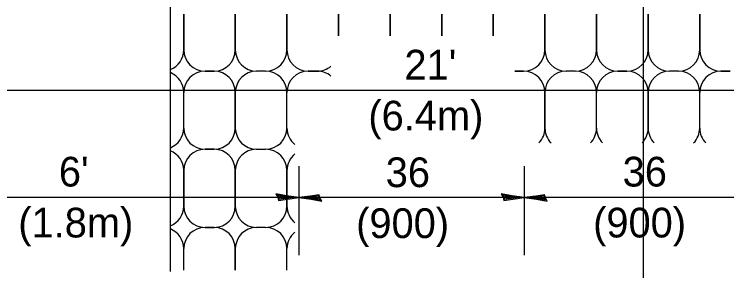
# Model space of a CAD drawing. Extents: x 99735 to 110633, y 79090 to 87272.
# Drawn here: x 104304.1 to 104471.6, y 81406.8 to 81467.3 of the extents above; entities that cross this region are included whole.
import ezdxf

# ---------------------------------------------------------------- set-up
doc = ezdxf.new("R2010")
doc.units = 0
doc.layers.add('Sheets_General Details', color=7, linetype='Continuous')

msp = doc.modelspace()

# ---------------------------------------------------------------- linework, layer by layer
at = {"layer": 'Sheets_General Details'}
for p, q in [((104452.08, 81397.19), (104452.08, 81666.92)), ((104340.83, 81406.68), (104340.83, 81647.25)), ((104343.97, 81467.3), (104343.97, 81458.89)), ((104343.97, 81458.89), (104343.97, 81467.3)), ((104356.1, 81467.3), (104356.1, 81458.89)), ((104356.1, 81458.89), (104356.1, 81467.3)), ((104368.23, 81467.3), (104368.23, 81458.89)), ((104368.23, 81458.89), (104368.23, 81467.3)), ((104380.36, 81467.3), (104380.36, 81462.17)), ((104380.36, 81462.17), (104380.36, 81467.3)), ((104392.49, 81467.3), (104392.49, 81462.17)), ((104392.49, 81462.17), (104392.49, 81467.3)), ((104404.62, 81467.3), (104404.62, 81462.17)), ((104404.62, 81462.17), (104404.62, 81467.3)), ((104416.75, 81467.3), (104416.75, 81462.17)), ((104416.75, 81462.17), (104416.75, 81467.3)), ((104428.88, 81458.89), (104428.88, 81467.3)), ((104428.88, 81467.3), (104428.88, 81458.89)), ((104441.01, 81467.3), (104441.01, 81458.89)), ((104441.01, 81458.89), (104441.01, 81467.3)), ((104453.14, 81467.3), (104453.14, 81458.89)), ((104453.14, 81458.89), (104453.14, 81467.3)), ((104465.27, 81467.3), (104465.27, 81458.89)), ((104465.27, 81458.89), (104465.27, 81467.3)), ((104348.97, 81453.89), (104351.1, 81453.89)), ((104351.1, 81453.89), (104348.97, 81453.89)), ((104363.23, 81453.89), (104361.1, 81453.89)), ((104363.23, 81453.89), (104361.1, 81453.89)), ((104375.36, 81453.89), (104373.23, 81453.89)), ((104373.23, 81453.89), (104375.36, 81453.89)), ((104421.84, 81453.89), (104423.88, 81453.89)), ((104423.88, 81453.89), (104421.84, 81453.89)), ((104436.01, 81453.89), (104433.88, 81453.89)), ((104436.01, 81453.89), (104433.88, 81453.89)), ((104448.14, 81453.89), (104446.01, 81453.89)), ((104446.01, 81453.89), (104448.14, 81453.89)), ((104460.27, 81453.89), (104458.14, 81453.89)), ((104460.27, 81453.89), (104458.14, 81453.89)), ((104472.4, 81453.89), (104470.27, 81453.89)), ((104470.27, 81453.89), (104472.4, 81453.89)), ((104640.69, 81449.31), (104261.74, 81449.31)), ((104343.97, 81440.48), (104343.97, 81448.89)), ((104343.97, 81440.48), (104343.97, 81448.89)), ((104343.97, 81440.48), (104343.97, 81448.89)), ((104356.1, 81440.48), (104356.1, 81448.89)), ((104356.1, 81448.89), (104356.1, 81440.48)), ((104356.1, 81448.89), (104356.1, 81440.48)), ((104368.23, 81440.48), (104368.23, 81448.89)), ((104368.23, 81440.48), (104368.23, 81448.89)), ((104368.23, 81440.48), (104368.23, 81448.89)), ((104428.88, 81440.48), (104428.88, 81448.89)), ((104428.88, 81448.89), (104428.88, 81440.48)), ((104428.88, 81448.89), (104428.88, 81440.48)), ((104441.01, 81440.48), (104441.01, 81448.89)), ((104441.01, 81440.48), (104441.01, 81448.89)), ((104441.01, 81440.48), (104441.01, 81448.89)), ((104453.14, 81440.48), (104453.14, 81448.89)), ((104453.14, 81448.89), (104453.14, 81440.48)), ((104453.14, 81448.89), (104453.14, 81440.48)), ((104465.27, 81440.48), (104465.27, 81448.89)), ((104465.27, 81440.48), (104465.27, 81448.89)), ((104465.27, 81440.48), (104465.27, 81448.89)), ((104348.97, 81435.48), (104351.1, 81435.48)), ((104348.97, 81435.48), (104351.1, 81435.48)), ((104351.1, 81435.48), (104348.97, 81435.48)), ((104361.1, 81435.48), (104363.23, 81435.48)), ((104361.1, 81435.48), (104363.23, 81435.48)), ((104343.97, 81430.48), (104343.97, 81422.07)), ((104343.97, 81422.07), (104343.97, 81430.48)), ((104356.1, 81430.48), (104356.1, 81422.07)), ((104356.1, 81422.07), (104356.1, 81430.48)), ((104368.23, 81430.48), (104368.23, 81422.07)), ((104368.23, 81422.07), (104368.23, 81430.48)), ((104371.02, 81431.52), (104371.02, 81410.49)), ((104424.02, 81431.52), (104424.02, 81410.49)), ((104371.02, 81424.1), (104261.74, 81424.1)), ((104424.02, 81424.1), (104371.02, 81424.1)), ((104480.02, 81424.1), (104424.02, 81424.1)), ((104351.1, 81417.07), (104348.97, 81417.07)), ((104348.97, 81417.07), (104351.1, 81417.07)), ((104363.23, 81417.07), (104361.1, 81417.07)), ((104363.23, 81417.07), (104361.1, 81417.07)), ((104343.97, 81407.02), (104343.97, 81412.07)), ((104343.97, 81407.02), (104343.97, 81412.07)), ((104343.97, 81407.02), (104343.97, 81412.07)), ((104356.1, 81407.02), (104356.1, 81412.07)), ((104356.1, 81412.07), (104356.1, 81407.02)), ((104356.1, 81412.07), (104356.1, 81407.02)), ((104368.23, 81407.02), (104368.23, 81412.07)), ((104368.23, 81407.02), (104368.23, 81412.07)), ((104368.23, 81407.02), (104368.23, 81412.07))]:
    msp.add_line(p, q, dxfattribs=at)
for points in [[(104366.06, 81424.18), (104366.23, 81423.43), (104368.33, 81423.75), (104371.02, 81424.1), (104368.14, 81424.5), (104365.62, 81424.95), (104366.06, 81424.18), (104366.29, 81423.69), (104369.21, 81424.11), (104366.01, 81424.68), (104366.49, 81424.04), (104367.83, 81424.13), (104366.54, 81424.32)], [(104419.06, 81424.18), (104419.23, 81423.43), (104421.33, 81423.75), (104424.02, 81424.1), (104421.14, 81424.5), (104418.62, 81424.95), (104419.06, 81424.18), (104419.29, 81423.69), (104422.21, 81424.11), (104419.01, 81424.68), (104419.49, 81424.04), (104420.83, 81424.13), (104419.54, 81424.32)], [(104375.98, 81424.03), (104375.81, 81424.78), (104373.72, 81424.46), (104371.02, 81424.1), (104373.9, 81423.71), (104376.42, 81423.26), (104375.98, 81424.03), (104375.76, 81424.53), (104372.83, 81424.1), (104376.03, 81423.53), (104375.56, 81424.17), (104374.22, 81424.08), (104375.51, 81423.89)], [(104428.98, 81424.03), (104428.81, 81424.78), (104426.72, 81424.46), (104424.02, 81424.1), (104426.9, 81423.71), (104429.42, 81423.26), (104428.98, 81424.03), (104428.76, 81424.53), (104425.83, 81424.1), (104429.03, 81423.53), (104428.56, 81424.17), (104427.22, 81424.08), (104428.51, 81423.89)]]:
    msp.add_lwpolyline(points, dxfattribs=at)
for centre, start, end in [((104338.97, 81458.89), 291.8267, 0), ((104348.97, 81458.89), 180, 270), ((104351.1, 81458.89), 270, 0), ((104361.1, 81458.89), 180, 270), ((104363.23, 81458.89), 270, 0), ((104373.23, 81458.89), 180, 270), ((104423.88, 81458.89), 270, 0), ((104433.88, 81458.89), 180, 270), ((104436.01, 81458.89), 270, 0), ((104446.01, 81458.89), 180, 270), ((104448.14, 81458.89), 270, 0), ((104458.14, 81458.89), 180, 270), ((104460.27, 81458.89), 270, 0), ((104470.27, 81458.89), 180, 270), ((104375.36, 81458.89), 270, 309.7024), ((104338.97, 81448.89), 0, 68.1733), ((104348.97, 81448.89), 90, 180), ((104351.1, 81448.89), 0, 90), ((104361.1, 81448.89), 90, 180), ((104363.23, 81448.89), 0, 90), ((104373.23, 81448.89), 90, 180), ((104375.36, 81448.89), 50.2976, 90), ((104423.88, 81448.89), 0, 90), ((104433.88, 81448.89), 90, 180), ((104436.01, 81448.89), 0, 90), ((104446.01, 81448.89), 90, 180), ((104448.14, 81448.89), 0, 90), ((104458.14, 81448.89), 90, 180), ((104460.27, 81448.89), 0, 90), ((104470.27, 81448.89), 90, 180), ((104338.97, 81440.48), 291.8267, 0), ((104348.97, 81440.48), 180, 270), ((104351.1, 81440.48), 270, 0), ((104361.1, 81440.48), 180, 270), ((104363.23, 81440.48), 270, 0), ((104373.23, 81440.48), 180, 231.0531), ((104423.88, 81440.48), 315.5569, 0), ((104433.88, 81440.48), 180, 224.4431), ((104436.01, 81440.48), 315.5569, 0), ((104446.01, 81440.48), 180, 224.4431), ((104448.14, 81440.48), 315.5569, 0), ((104458.14, 81440.48), 180, 224.4431), ((104460.27, 81440.48), 315.5569, 0), ((104470.27, 81440.48), 180, 224.4431), ((104338.97, 81430.48), 0, 68.1733), ((104348.97, 81430.48), 90, 180), ((104351.1, 81430.48), 0, 90), ((104361.1, 81430.48), 90, 180), ((104363.23, 81430.48), 0, 90), ((104373.23, 81430.48), 128.9469, 180), ((104338.97, 81422.07), 291.8267, 0), ((104348.97, 81422.07), 180, 270), ((104351.1, 81422.07), 270, 0), ((104361.1, 81422.07), 180, 270), ((104363.23, 81422.07), 270, 0), ((104373.23, 81422.07), 180, 231.0531), ((104338.97, 81412.07), 0, 68.1733), ((104348.97, 81412.07), 90, 180), ((104351.1, 81412.07), 0, 90), ((104361.1, 81412.07), 90, 180), ((104363.23, 81412.07), 0, 90), ((104373.23, 81412.07), 128.9469, 180)]:
    msp.add_arc(centre, 5, start, end, dxfattribs=at)

# ---------------------------------------------------------------- texts
for s, p in [("21'", (104395.86, 81451.91)), ('(6.4m)', (104387.37, 81439.91)), ("6'", (104314.61, 81426.7)), ('36', (104391.45, 81426.56)), ('36', (104447.15, 81426.7)), ('(1.8m)', (104305.07, 81414.7)), ('(900)', (104384.5, 81414.56)), ('(900)', (104440.21, 81414.7))]:
    msp.add_text(s, height=7, dxfattribs=at).set_placement(p)

doc.saveas('drawing.dxf')
